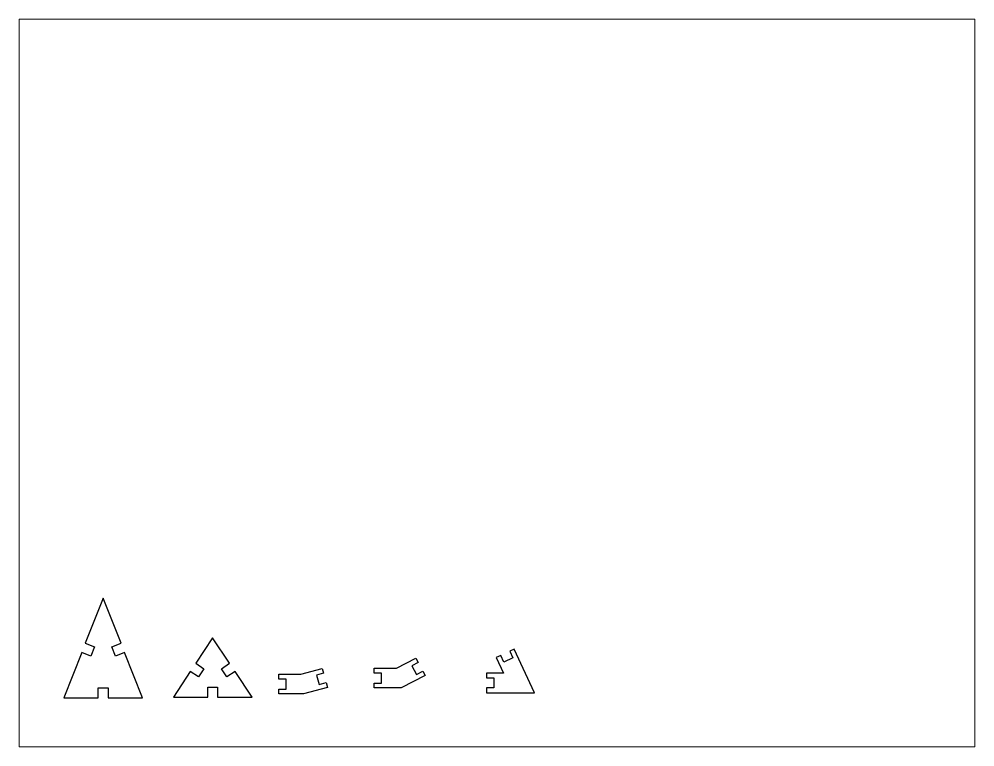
# Paper-space layout 'Layout1' of a CAD drawing. Header units: inches. Extents: x 0.63 to 9.03, y 0.8 to 7.2.
# The model-space entities are those that its viewports show. They can reach past a viewport. Long polylines and large blocks are cut down to what shows.
import ezdxf

# ---------------------------------------------------------------- set-up
doc = ezdxf.new("R2010")
doc.units = ezdxf.units.IN
doc.header["$MEASUREMENT"] = 0
doc.layers.get('0').update_dxf_attribs({"plot": 0})
doc.layers.add('View Port', color=7, linetype='Continuous', plot=False)

msp = doc.modelspace()

# ---------------------------------------------------------------- linework, layer by layer
for p, q in [((0.995, 1.766), (0.768, 1.19)), ((1.222, 1.19), (0.995, 1.766)), ((2.386, 1.261), (2.171, 0.936)), ((2.602, 0.936), (2.386, 1.261)), ((0.722, 1.073), (0.495, 0.497)), ((1.495, 0.497), (1.268, 1.073)), ((2.102, 0.832), (1.887, 0.506)), ((2.887, 0.506), (2.671, 0.832)), ((0.495, 0.497), (0.933, 0.497)), ((1.058, 0.497), (1.495, 0.497)), ((1.887, 0.506), (2.324, 0.506)), ((2.449, 0.506), (2.887, 0.506))]:
    msp.add_line(p, q)
for points in [[(0.768, 1.19), (0.768, 1.19), (0.885, 1.144), (0.839, 1.028), (0.722, 1.073)], [(1.268, 1.073), (1.152, 1.028), (1.106, 1.144), (1.222, 1.19)], [(2.171, 0.936), (2.171, 0.936), (2.275, 0.867), (2.206, 0.763), (2.102, 0.832)], [(2.671, 0.832), (2.567, 0.763), (2.498, 0.867), (2.602, 0.936)], [(0.933, 0.497), (0.933, 0.622), (1.058, 0.622), (1.058, 0.497)], [(2.324, 0.506), (2.324, 0.631), (2.449, 0.631), (2.449, 0.506)]]:
    msp.add_lwpolyline(points)
for points in [[(6.084, 0.812), (5.865, 0.812), (5.865, 0.749), (5.959, 0.749), (5.959, 0.624), (5.865, 0.624), (5.865, 0.562), (6.476, 0.562), (6.218, 1.116), (6.161, 1.089), (6.201, 1.004), (6.088, 0.951), (6.048, 1.036), (5.991, 1.01)], [(4.783, 0.622), (4.44, 0.622), (4.44, 0.684), (4.534, 0.684), (4.534, 0.809), (4.44, 0.809), (4.44, 0.872), (4.721, 0.872), (4.97, 1.003), (4.999, 0.948), (4.916, 0.904), (4.975, 0.794), (5.058, 0.837), (5.087, 0.782)], [(3.542, 0.547), (3.227, 0.547), (3.227, 0.609), (3.321, 0.609), (3.321, 0.734), (3.227, 0.734), (3.227, 0.797), (3.509, 0.797), (3.78, 0.871), (3.796, 0.811), (3.706, 0.786), (3.739, 0.665), (3.829, 0.69), (3.846, 0.63)]]:
    msp.add_lwpolyline(points, close=True)

psp = doc.layouts.get("Layout1")

# ---------------------------------------------------------------- viewports
at = {"layer": 'View Port'}
psp.add_viewport(center=(4.8289, 4), size=(8.4, 6.4), view_center_point=(6, 4.5), view_height=9.254129, dxfattribs=at)

doc.saveas('drawing.dxf')
